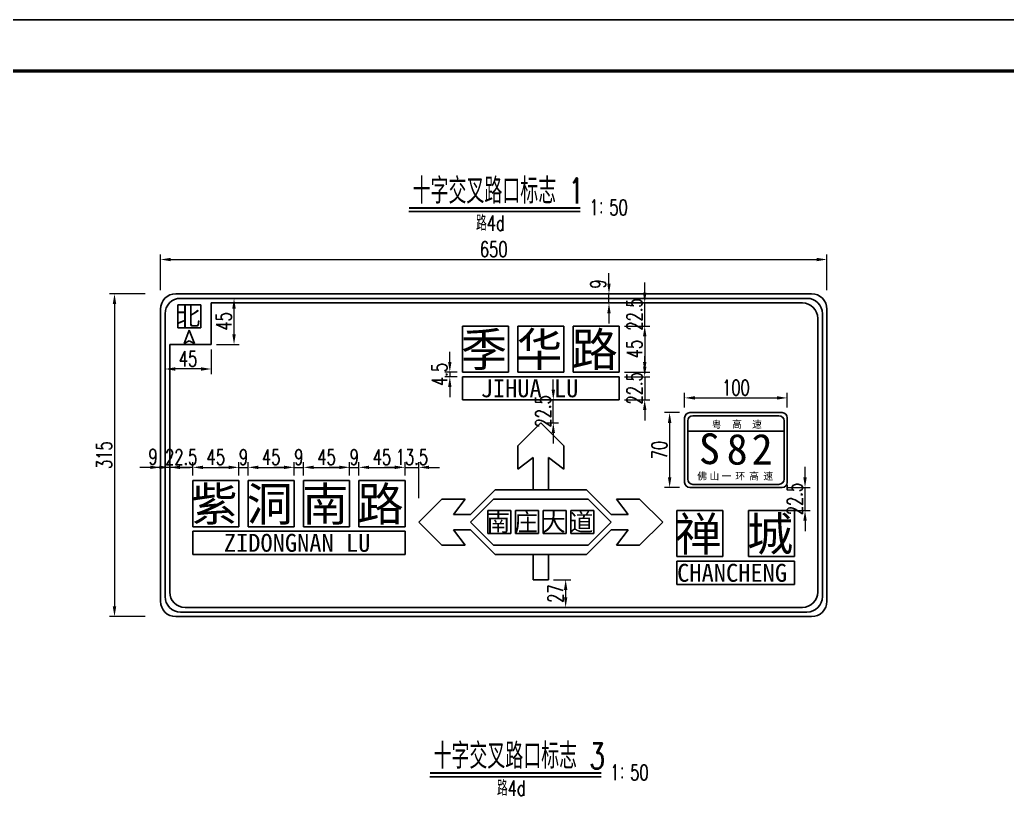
# Model space of a CAD drawing. Extents: x 9922 to 15217, y 1175 to 2938.
# Drawn here: x 10129.5 to 10322.1, y 1488.1 to 1641.1 of the extents above; entities that cross this region are included whole.
import ezdxf
from ezdxf.enums import TextEntityAlignment as Align

# ---------------------------------------------------------------- set-up
doc = ezdxf.new("R2010")
doc.units = 0
doc.header["$LTSCALE"] = 5
doc.header["$PDMODE"] = 32
doc.header["$PDSIZE"] = 0.3
doc.layers.get('0').update_dxf_attribs({"linetype": 'CONTINUOUS'})
doc.layers.get('DEFPOINTS').update_dxf_attribs({"linetype": 'CONTINUOUS'})
for name, color, linetype in [('2', 7, 'CONTINUOUS'), ('交通标志', 7, 'CONTINUOUS'), ('图框', 7, 'CONTINUOUS'), ('尺寸标注', 4, 'CONTINUOUS'), ('文字字符', 7, 'CONTINUOUS'), ('文字框', 8, 'CONTINUOUS'), ('汉字', 7, 'CONTINUOUS')]:
    doc.layers.add(name, color=color, linetype=linetype)
doc.styles.add('ht', font='SIMHEI.TTF', dxfattribs={"width": 0.4})
doc.styles.get("Standard").update_dxf_attribs({"font": 'simplex1.shx', "width": 0.7, "bigfont": 'hztxt.shx'})
doc.dimstyles.new('1：50', dxfattribs={"dimtxt": 3, "dimasz": 2, "dimexe": 1, "dimexo": 1, "dimgap": 0.5, "dimtad": 1, "dimdec": 3, "dimlfac": 5, "dimdsep": 46, "dimtxsty": 'Standard', "dimcen": 2, "dimclrd": 256, "dimclre": 256, "dimclrt": 256, "dimaunit": 1, "dimadec": 4, "dimazin": 0, "dimtfac": 1, "dimtdec": 3, "dimtix": 1, "dimtmove": 2, "dimatfit": 3, "dimfxl": 0, "dimtolj": 1, "dimtzin": 0, "dimlwd": 0, "dimlwe": 0, "dimarcsym": 0})

# ---------------------------------------------------------------- blocks, each defined once
blk = doc.blocks.new('*D123')
at = {"layer": 'DEFPOINTS', "color": 0, "linetype": 'Continuous'}
for p in [(10159.92, 1587.67), (10147.95, 1524.67), (10159.92, 1524.67)]:
    blk.add_point(p, dxfattribs=at)
at = {"layer": '尺寸标注', "linetype": 'Continuous', "lineweight": 0}
for p, q in [((10153.95, 1587.67), (10146.95, 1587.67)), ((10147.95, 1585.67), (10147.95, 1526.67)), ((10153.95, 1524.67), (10146.95, 1524.67))]:
    blk.add_line(p, q, dxfattribs=at)
at = {"layer": '尺寸标注', "linetype": 'Continuous'}
for points in [[(10147.62, 1585.67), (10148.29, 1585.67), (10147.95, 1587.67)], [(10147.62, 1526.67), (10148.29, 1526.67), (10147.95, 1524.67)]]:
    blk.add_solid(points, dxfattribs=at)
at = {"layer": '尺寸标注', "linetype": 'Continuous', "insert": (10145.95, 1556.17), "char_height": 3, "attachment_point": 5, "rotation": 90}
blk.add_mtext('\\A1;315', dxfattribs=at)
blk = doc.blocks.new('*D124')
at = {"layer": 'DEFPOINTS', "color": 0, "linetype": 'Continuous'}
for p in [(10158.72, 1553.8), (10158.72, 1551.22), (10163.22, 1551.22)]:
    blk.add_point(p, dxfattribs=at)
at = {"layer": '尺寸标注', "linetype": 'Continuous', "lineweight": 0}
for p, q in [((10158.72, 1552.22), (10158.72, 1554.8)), ((10163.22, 1552.22), (10163.22, 1554.8)), ((10156.72, 1553.8), (10154.72, 1553.8)), ((10163.22, 1553.8), (10158.72, 1553.8)), ((10165.22, 1553.8), (10167.22, 1553.8))]:
    blk.add_line(p, q, dxfattribs=at)
at = {"layer": '尺寸标注', "linetype": 'Continuous'}
for points in [[(10156.72, 1554.13), (10156.72, 1553.47), (10158.72, 1553.8)], [(10165.22, 1554.13), (10165.22, 1553.47), (10163.22, 1553.8)]]:
    blk.add_solid(points, dxfattribs=at)
at = {"layer": '尺寸标注', "linetype": 'Continuous', "insert": (10160.97, 1555.8), "char_height": 3, "attachment_point": 5}
blk.add_mtext('\\A1;22.5', dxfattribs=at)
blk = doc.blocks.new('*D125')
at = {"layer": 'DEFPOINTS', "color": 0, "linetype": 'Continuous'}
for p in [(10172.22, 1553.8), (10163.22, 1551.22), (10172.22, 1551.22)]:
    blk.add_point(p, dxfattribs=at)
at = {"layer": '尺寸标注', "linetype": 'Continuous', "lineweight": 0}
for p, q in [((10163.22, 1552.22), (10163.22, 1554.8)), ((10172.22, 1552.22), (10172.22, 1554.8)), ((10165.22, 1553.8), (10170.22, 1553.8))]:
    blk.add_line(p, q, dxfattribs=at)
at = {"layer": '尺寸标注', "linetype": 'Continuous'}
for points in [[(10165.22, 1554.13), (10165.22, 1553.47), (10163.22, 1553.8)], [(10170.22, 1554.13), (10170.22, 1553.47), (10172.22, 1553.8)]]:
    blk.add_solid(points, dxfattribs=at)
at = {"layer": '尺寸标注', "linetype": 'Continuous', "insert": (10167.72, 1555.8), "char_height": 3, "attachment_point": 5}
blk.add_mtext('\\A1;45', dxfattribs=at)
blk = doc.blocks.new('*D126')
at = {"layer": 'DEFPOINTS', "color": 0, "linetype": 'Continuous'}
for p in [(10174.02, 1553.8), (10172.22, 1551.22), (10174.02, 1551.22)]:
    blk.add_point(p, dxfattribs=at)
at = {"layer": '尺寸标注', "linetype": 'Continuous', "lineweight": 0}
for p, q in [((10172.22, 1552.22), (10172.22, 1554.8)), ((10174.02, 1552.22), (10174.02, 1554.8)), ((10170.22, 1553.8), (10168.22, 1553.8)), ((10172.22, 1553.8), (10174.02, 1553.8)), ((10176.02, 1553.8), (10178.02, 1553.8))]:
    blk.add_line(p, q, dxfattribs=at)
at = {"layer": '尺寸标注', "linetype": 'Continuous'}
for points in [[(10170.22, 1554.13), (10170.22, 1553.47), (10172.22, 1553.8)], [(10176.02, 1554.13), (10176.02, 1553.47), (10174.02, 1553.8)]]:
    blk.add_solid(points, dxfattribs=at)
at = {"layer": '尺寸标注', "linetype": 'Continuous', "insert": (10173.12, 1555.8), "char_height": 3, "attachment_point": 5}
blk.add_mtext('\\A1;9', dxfattribs=at)
blk = doc.blocks.new('*D127')
at = {"layer": 'DEFPOINTS', "color": 0, "linetype": 'Continuous'}
for p in [(10183.02, 1553.8), (10174.02, 1551.22), (10183.02, 1551.22)]:
    blk.add_point(p, dxfattribs=at)
at = {"layer": '尺寸标注', "linetype": 'Continuous', "lineweight": 0}
for p, q in [((10174.02, 1552.22), (10174.02, 1554.8)), ((10183.02, 1552.22), (10183.02, 1554.8)), ((10176.02, 1553.8), (10181.02, 1553.8))]:
    blk.add_line(p, q, dxfattribs=at)
at = {"layer": '尺寸标注', "linetype": 'Continuous'}
for points in [[(10176.02, 1554.13), (10176.02, 1553.47), (10174.02, 1553.8)], [(10181.02, 1554.13), (10181.02, 1553.47), (10183.02, 1553.8)]]:
    blk.add_solid(points, dxfattribs=at)
at = {"layer": '尺寸标注', "linetype": 'Continuous', "insert": (10178.52, 1555.8), "char_height": 3, "attachment_point": 5}
blk.add_mtext('\\A1;45', dxfattribs=at)
blk = doc.blocks.new('*D128')
at = {"layer": 'DEFPOINTS', "color": 0, "linetype": 'Continuous'}
for p in [(10184.82, 1553.8), (10183.02, 1551.22), (10184.82, 1551.22)]:
    blk.add_point(p, dxfattribs=at)
at = {"layer": '尺寸标注', "linetype": 'Continuous', "lineweight": 0}
for p, q in [((10183.02, 1552.22), (10183.02, 1554.8)), ((10184.82, 1552.22), (10184.82, 1554.8)), ((10181.02, 1553.8), (10179.02, 1553.8)), ((10183.02, 1553.8), (10184.82, 1553.8)), ((10186.82, 1553.8), (10188.82, 1553.8))]:
    blk.add_line(p, q, dxfattribs=at)
at = {"layer": '尺寸标注', "linetype": 'Continuous'}
for points in [[(10181.02, 1554.13), (10181.02, 1553.47), (10183.02, 1553.8)], [(10186.82, 1554.13), (10186.82, 1553.47), (10184.82, 1553.8)]]:
    blk.add_solid(points, dxfattribs=at)
at = {"layer": '尺寸标注', "linetype": 'Continuous', "insert": (10183.92, 1555.8), "char_height": 3, "attachment_point": 5}
blk.add_mtext('\\A1;9', dxfattribs=at)
blk = doc.blocks.new('*D129')
at = {"layer": 'DEFPOINTS', "color": 0, "linetype": 'Continuous'}
for p in [(10193.82, 1553.8), (10184.82, 1551.22), (10193.82, 1551.22)]:
    blk.add_point(p, dxfattribs=at)
at = {"layer": '尺寸标注', "linetype": 'Continuous', "lineweight": 0}
for p, q in [((10184.82, 1552.22), (10184.82, 1554.8)), ((10193.82, 1552.22), (10193.82, 1554.8)), ((10186.82, 1553.8), (10191.82, 1553.8))]:
    blk.add_line(p, q, dxfattribs=at)
at = {"layer": '尺寸标注', "linetype": 'Continuous'}
for points in [[(10186.82, 1554.13), (10186.82, 1553.47), (10184.82, 1553.8)], [(10191.82, 1554.13), (10191.82, 1553.47), (10193.82, 1553.8)]]:
    blk.add_solid(points, dxfattribs=at)
at = {"layer": '尺寸标注', "linetype": 'Continuous', "insert": (10189.32, 1555.8), "char_height": 3, "attachment_point": 5}
blk.add_mtext('\\A1;45', dxfattribs=at)
blk = doc.blocks.new('*D130')
at = {"layer": 'DEFPOINTS', "color": 0, "linetype": 'Continuous'}
for p in [(10195.62, 1553.8), (10193.82, 1551.22), (10195.62, 1551.22)]:
    blk.add_point(p, dxfattribs=at)
at = {"layer": '尺寸标注', "linetype": 'Continuous', "lineweight": 0}
for p, q in [((10193.82, 1552.22), (10193.82, 1554.8)), ((10195.62, 1552.22), (10195.62, 1554.8)), ((10191.82, 1553.8), (10189.82, 1553.8)), ((10193.82, 1553.8), (10195.62, 1553.8)), ((10197.62, 1553.8), (10199.62, 1553.8))]:
    blk.add_line(p, q, dxfattribs=at)
at = {"layer": '尺寸标注', "linetype": 'Continuous'}
for points in [[(10191.82, 1554.13), (10191.82, 1553.47), (10193.82, 1553.8)], [(10197.62, 1554.13), (10197.62, 1553.47), (10195.62, 1553.8)]]:
    blk.add_solid(points, dxfattribs=at)
at = {"layer": '尺寸标注', "linetype": 'Continuous', "insert": (10194.72, 1555.8), "char_height": 3, "attachment_point": 5}
blk.add_mtext('\\A1;9', dxfattribs=at)
blk = doc.blocks.new('*D131')
at = {"layer": 'DEFPOINTS', "color": 0, "linetype": 'Continuous'}
for p in [(10204.62, 1553.8), (10195.62, 1551.22), (10204.62, 1551.22)]:
    blk.add_point(p, dxfattribs=at)
at = {"layer": '尺寸标注', "linetype": 'Continuous', "lineweight": 0}
for p, q in [((10195.62, 1552.22), (10195.62, 1554.8)), ((10204.62, 1552.22), (10204.62, 1554.8)), ((10197.62, 1553.8), (10202.62, 1553.8))]:
    blk.add_line(p, q, dxfattribs=at)
at = {"layer": '尺寸标注', "linetype": 'Continuous'}
for points in [[(10197.62, 1554.13), (10197.62, 1553.47), (10195.62, 1553.8)], [(10202.62, 1554.13), (10202.62, 1553.47), (10204.62, 1553.8)]]:
    blk.add_solid(points, dxfattribs=at)
at = {"layer": '尺寸标注', "linetype": 'Continuous', "insert": (10200.12, 1555.8), "char_height": 3, "attachment_point": 5}
blk.add_mtext('\\A1;45', dxfattribs=at)
blk = doc.blocks.new('*D132')
at = {"layer": 'DEFPOINTS', "color": 0, "linetype": 'Continuous'}
for p in [(10157.82, 1577.77), (10166.82, 1577.77), (10157.82, 1572.99)]:
    blk.add_point(p, dxfattribs=at)
at = {"layer": '尺寸标注', "linetype": 'Continuous', "lineweight": 0}
for p, q in [((10157.82, 1576.77), (10157.82, 1571.99)), ((10166.82, 1576.77), (10166.82, 1571.99)), ((10164.82, 1572.99), (10159.82, 1572.99))]:
    blk.add_line(p, q, dxfattribs=at)
at = {"layer": '尺寸标注', "linetype": 'Continuous'}
for points in [[(10159.82, 1573.32), (10159.82, 1572.65), (10157.82, 1572.99)], [(10164.82, 1573.32), (10164.82, 1572.65), (10166.82, 1572.99)]]:
    blk.add_solid(points, dxfattribs=at)
at = {"layer": '尺寸标注', "linetype": 'Continuous', "insert": (10162.32, 1574.99), "char_height": 3, "attachment_point": 5}
blk.add_mtext('\\A1;45', dxfattribs=at)
blk = doc.blocks.new('*D133')
at = {"layer": 'DEFPOINTS', "color": 0, "linetype": 'Continuous'}
for p in [(10166.82, 1586.77), (10171.27, 1586.77), (10166.82, 1577.77)]:
    blk.add_point(p, dxfattribs=at)
at = {"layer": '尺寸标注', "linetype": 'Continuous', "lineweight": 0}
for p, q in [((10167.82, 1586.77), (10172.27, 1586.77)), ((10171.27, 1579.77), (10171.27, 1584.77)), ((10167.82, 1577.77), (10172.27, 1577.77))]:
    blk.add_line(p, q, dxfattribs=at)
at = {"layer": '尺寸标注', "linetype": 'Continuous'}
for points in [[(10170.93, 1584.77), (10171.6, 1584.77), (10171.27, 1586.77)], [(10170.93, 1579.77), (10171.6, 1579.77), (10171.27, 1577.77)]]:
    blk.add_solid(points, dxfattribs=at)
at = {"layer": '尺寸标注', "linetype": 'Continuous', "insert": (10169.27, 1582.27), "char_height": 3, "attachment_point": 5, "rotation": 90}
blk.add_mtext('\\A1;45', dxfattribs=at)
blk = doc.blocks.new('*D134')
at = {"layer": 'DEFPOINTS', "color": 0, "linetype": 'Continuous'}
for p in [(10246.4, 1585.87), (10251.37, 1585.87), (10246.4, 1581.37)]:
    blk.add_point(p, dxfattribs=at)
at = {"layer": '尺寸标注', "linetype": 'Continuous', "lineweight": 0}
for p, q in [((10251.37, 1587.87), (10251.37, 1589.87)), ((10247.4, 1585.87), (10252.37, 1585.87)), ((10251.37, 1581.37), (10251.37, 1585.87)), ((10247.4, 1581.37), (10252.37, 1581.37)), ((10251.37, 1579.37), (10251.37, 1577.37))]:
    blk.add_line(p, q, dxfattribs=at)
at = {"layer": '尺寸标注', "linetype": 'Continuous'}
for points in [[(10251.04, 1587.87), (10251.71, 1587.87), (10251.37, 1585.87)], [(10251.04, 1579.37), (10251.71, 1579.37), (10251.37, 1581.37)]]:
    blk.add_solid(points, dxfattribs=at)
at = {"layer": '尺寸标注', "linetype": 'Continuous', "insert": (10249.37, 1583.62), "char_height": 3, "attachment_point": 5, "rotation": 90}
blk.add_mtext('\\A1;22.5', dxfattribs=at)
blk = doc.blocks.new('*D135')
at = {"layer": 'DEFPOINTS', "color": 0, "linetype": 'Continuous'}
for p in [(10246.4, 1581.37), (10246.4, 1572.37), (10251.37, 1572.37)]:
    blk.add_point(p, dxfattribs=at)
at = {"layer": '尺寸标注', "linetype": 'Continuous', "lineweight": 0}
for p, q in [((10247.4, 1581.37), (10252.37, 1581.37)), ((10251.37, 1579.37), (10251.37, 1574.37)), ((10247.4, 1572.37), (10252.37, 1572.37))]:
    blk.add_line(p, q, dxfattribs=at)
at = {"layer": '尺寸标注', "linetype": 'Continuous'}
for points in [[(10251.04, 1579.37), (10251.71, 1579.37), (10251.37, 1581.37)], [(10251.04, 1574.37), (10251.71, 1574.37), (10251.37, 1572.37)]]:
    blk.add_solid(points, dxfattribs=at)
at = {"layer": '尺寸标注', "linetype": 'Continuous', "insert": (10249.37, 1576.87), "char_height": 3, "attachment_point": 5, "rotation": 90}
blk.add_mtext('\\A1;45', dxfattribs=at)
blk = doc.blocks.new('*D136')
at = {"layer": 'DEFPOINTS', "color": 0, "linetype": 'Continuous'}
for p in [(10246.4, 1571.47), (10246.4, 1566.97), (10251.37, 1566.97)]:
    blk.add_point(p, dxfattribs=at)
at = {"layer": '尺寸标注', "linetype": 'Continuous', "lineweight": 0}
for p, q in [((10251.37, 1573.47), (10251.37, 1575.47)), ((10247.4, 1571.47), (10252.37, 1571.47)), ((10251.37, 1571.47), (10251.37, 1566.97)), ((10247.4, 1566.97), (10252.37, 1566.97)), ((10251.37, 1564.97), (10251.37, 1562.97))]:
    blk.add_line(p, q, dxfattribs=at)
at = {"layer": '尺寸标注', "linetype": 'Continuous'}
for points in [[(10251.04, 1573.47), (10251.71, 1573.47), (10251.37, 1571.47)], [(10251.04, 1564.97), (10251.71, 1564.97), (10251.37, 1566.97)]]:
    blk.add_solid(points, dxfattribs=at)
at = {"layer": '尺寸标注', "linetype": 'Continuous', "insert": (10249.37, 1569.22), "char_height": 3, "attachment_point": 5, "rotation": 90}
blk.add_mtext('\\A1;22.5', dxfattribs=at)
blk = doc.blocks.new('*D137')
at = {"layer": 'DEFPOINTS', "color": 0, "linetype": 'Continuous'}
for p in [(10215.8, 1572.37), (10213.36, 1571.47), (10215.8, 1571.47)]:
    blk.add_point(p, dxfattribs=at)
at = {"layer": '尺寸标注', "linetype": 'Continuous', "lineweight": 0}
for p, q in [((10213.36, 1574.37), (10213.36, 1576.37)), ((10214.8, 1572.37), (10212.36, 1572.37)), ((10213.36, 1572.37), (10213.36, 1571.47)), ((10214.8, 1571.47), (10212.36, 1571.47)), ((10213.36, 1569.47), (10213.36, 1567.47))]:
    blk.add_line(p, q, dxfattribs=at)
at = {"layer": '尺寸标注', "linetype": 'Continuous'}
for points in [[(10213.02, 1574.37), (10213.69, 1574.37), (10213.36, 1572.37)], [(10213.02, 1569.47), (10213.69, 1569.47), (10213.36, 1571.47)]]:
    blk.add_solid(points, dxfattribs=at)
at = {"layer": '尺寸标注', "linetype": 'Continuous', "insert": (10211.36, 1571.92), "char_height": 3, "attachment_point": 5, "rotation": 90}
blk.add_mtext('\\A1;4.5', dxfattribs=at)
blk = doc.blocks.new('*D62')
at = {"layer": 'DEFPOINTS', "color": 0, "linetype": 'Continuous'}
for p in [(10279.16, 1567.35), (10259.16, 1564.47), (10279.16, 1564.47)]:
    blk.add_point(p, dxfattribs=at)
at = {"layer": '尺寸标注', "linetype": 'Continuous', "lineweight": 0}
for p, q in [((10259.16, 1565.47), (10259.16, 1568.35)), ((10279.16, 1565.47), (10279.16, 1568.35)), ((10261.16, 1567.35), (10277.16, 1567.35))]:
    blk.add_line(p, q, dxfattribs=at)
at = {"layer": '尺寸标注', "linetype": 'Continuous'}
for points in [[(10261.16, 1567.68), (10261.16, 1567.02), (10259.16, 1567.35)], [(10277.16, 1567.68), (10277.16, 1567.02), (10279.16, 1567.35)]]:
    blk.add_solid(points, dxfattribs=at)
at = {"layer": '尺寸标注', "linetype": 'Continuous', "insert": (10269.16, 1569.35), "char_height": 3, "attachment_point": 5}
blk.add_mtext('\\A1;100', dxfattribs=at)
blk = doc.blocks.new('*D63')
at = {"layer": 'DEFPOINTS', "color": 0, "linetype": 'Continuous'}
for p in [(10259.16, 1564.47), (10256.23, 1549.87), (10259.16, 1549.87)]:
    blk.add_point(p, dxfattribs=at)
at = {"layer": '尺寸标注', "linetype": 'Continuous', "lineweight": 0}
for p, q in [((10258.16, 1564.47), (10255.23, 1564.47)), ((10256.23, 1562.47), (10256.23, 1551.87)), ((10258.16, 1549.87), (10255.23, 1549.87))]:
    blk.add_line(p, q, dxfattribs=at)
at = {"layer": '尺寸标注', "linetype": 'Continuous'}
for points in [[(10255.9, 1562.47), (10256.57, 1562.47), (10256.23, 1564.47)], [(10255.9, 1551.87), (10256.57, 1551.87), (10256.23, 1549.87)]]:
    blk.add_solid(points, dxfattribs=at)
at = {"layer": '尺寸标注', "linetype": 'Continuous', "insert": (10254.23, 1557.17), "char_height": 3, "attachment_point": 5, "rotation": 90}
blk.add_mtext('\\A1;70', dxfattribs=at)
blk = doc.blocks.new('*D138')
at = {"layer": 'DEFPOINTS', "color": 0, "linetype": 'Continuous'}
for p in [(10232.6, 1531.87), (10232.6, 1526.47), (10235.95, 1526.47)]:
    blk.add_point(p, dxfattribs=at)
at = {"layer": '尺寸标注', "linetype": 'Continuous', "lineweight": 0}
for p, q in [((10233.6, 1531.87), (10236.95, 1531.87)), ((10235.95, 1529.87), (10235.95, 1528.47)), ((10233.6, 1526.47), (10236.95, 1526.47))]:
    blk.add_line(p, q, dxfattribs=at)
at = {"layer": '尺寸标注', "linetype": 'Continuous'}
for points in [[(10235.62, 1529.87), (10236.29, 1529.87), (10235.95, 1531.87)], [(10235.62, 1528.47), (10236.29, 1528.47), (10235.95, 1526.47)]]:
    blk.add_solid(points, dxfattribs=at)
at = {"layer": '尺寸标注', "linetype": 'Continuous', "insert": (10233.95, 1529.17), "char_height": 3, "attachment_point": 5, "rotation": 90}
blk.add_mtext('\\A1;27', dxfattribs=at)
blk = doc.blocks.new('*D141')
at = {"layer": 'DEFPOINTS', "color": 0, "linetype": 'Continuous'}
for p in [(10278.16, 1549.87), (10282.64, 1549.87), (10276.12, 1545.37)]:
    blk.add_point(p, dxfattribs=at)
at = {"layer": '尺寸标注', "linetype": 'Continuous', "lineweight": 0}
for p, q in [((10282.64, 1551.87), (10282.64, 1553.87)), ((10279.16, 1549.87), (10283.64, 1549.87)), ((10282.64, 1545.37), (10282.64, 1549.87)), ((10277.12, 1545.37), (10283.64, 1545.37)), ((10282.64, 1543.37), (10282.64, 1541.37))]:
    blk.add_line(p, q, dxfattribs=at)
at = {"layer": '尺寸标注', "linetype": 'Continuous'}
for points in [[(10282.31, 1551.87), (10282.97, 1551.87), (10282.64, 1549.87)], [(10282.31, 1543.37), (10282.97, 1543.37), (10282.64, 1545.37)]]:
    blk.add_solid(points, dxfattribs=at)
at = {"layer": '尺寸标注', "linetype": 'Continuous', "insert": (10280.64, 1547.62), "char_height": 3, "attachment_point": 5, "rotation": 90}
blk.add_mtext('\\A1;22.5', dxfattribs=at)
blk = doc.blocks.new('*D158')
at = {"layer": 'DEFPOINTS', "color": 0, "linetype": 'Continuous'}
for p in [(10231.1, 1566.97), (10233.54, 1566.97), (10231.1, 1562.47)]:
    blk.add_point(p, dxfattribs=at)
at = {"layer": '尺寸标注', "linetype": 'Continuous', "lineweight": 0}
for p, q in [((10233.54, 1568.97), (10233.54, 1570.97)), ((10232.1, 1566.97), (10234.54, 1566.97)), ((10233.54, 1562.47), (10233.54, 1566.97)), ((10232.1, 1562.47), (10234.54, 1562.47)), ((10233.54, 1560.47), (10233.54, 1558.47))]:
    blk.add_line(p, q, dxfattribs=at)
at = {"layer": '尺寸标注', "linetype": 'Continuous'}
for points in [[(10233.21, 1568.97), (10233.88, 1568.97), (10233.54, 1566.97)], [(10233.21, 1560.47), (10233.88, 1560.47), (10233.54, 1562.47)]]:
    blk.add_solid(points, dxfattribs=at)
at = {"layer": '尺寸标注', "linetype": 'Continuous', "insert": (10231.54, 1564.72), "char_height": 3, "attachment_point": 5, "rotation": 90}
blk.add_mtext('\\A1;22.5', dxfattribs=at)
blk = doc.blocks.new('*D161')
at = {"layer": 'DEFPOINTS', "color": 0, "linetype": 'Continuous'}
for p in [(10207.32, 1553.8), (10204.62, 1551.22), (10207.32, 1543.12)]:
    blk.add_point(p, dxfattribs=at)
at = {"layer": '尺寸标注', "linetype": 'Continuous', "lineweight": 0}
for p, q in [((10204.62, 1552.22), (10204.62, 1554.8)), ((10207.32, 1547.8), (10207.32, 1554.8)), ((10202.62, 1553.8), (10200.62, 1553.8)), ((10204.62, 1553.8), (10207.32, 1553.8)), ((10209.32, 1553.8), (10211.32, 1553.8))]:
    blk.add_line(p, q, dxfattribs=at)
at = {"layer": '尺寸标注', "linetype": 'Continuous'}
for points in [[(10202.62, 1554.13), (10202.62, 1553.47), (10204.62, 1553.8)], [(10209.32, 1554.13), (10209.32, 1553.47), (10207.32, 1553.8)]]:
    blk.add_solid(points, dxfattribs=at)
at = {"layer": '尺寸标注', "linetype": 'Continuous', "insert": (10205.97, 1555.8), "char_height": 3, "attachment_point": 5}
blk.add_mtext('\\A1;13.5', dxfattribs=at)
blk = doc.blocks.new('*D163')
at = {"layer": 'DEFPOINTS', "color": 0, "linetype": 'Continuous'}
for p in [(10156.92, 1553.8), (10156.92, 1551.31), (10158.72, 1551.31)]:
    blk.add_point(p, dxfattribs=at)
at = {"layer": '尺寸标注', "linetype": 'Continuous', "lineweight": 0}
for p, q in [((10156.92, 1552.31), (10156.92, 1554.8)), ((10158.72, 1552.31), (10158.72, 1554.8)), ((10154.92, 1553.8), (10152.92, 1553.8)), ((10158.72, 1553.8), (10156.92, 1553.8)), ((10160.72, 1553.8), (10162.72, 1553.8))]:
    blk.add_line(p, q, dxfattribs=at)
at = {"layer": '尺寸标注', "linetype": 'Continuous'}
for points in [[(10154.92, 1554.13), (10154.92, 1553.47), (10156.92, 1553.8)], [(10160.72, 1554.13), (10160.72, 1553.47), (10158.72, 1553.8)]]:
    blk.add_solid(points, dxfattribs=at)
at = {"layer": '尺寸标注', "linetype": 'Continuous', "insert": (10155.48, 1555.86), "char_height": 3, "attachment_point": 5}
blk.add_mtext('\\A1;9', dxfattribs=at)
blk = doc.blocks.new('*D164')
at = {"layer": 'DEFPOINTS', "color": 0, "linetype": 'Continuous'}
for p in [(10239.3, 1587.67), (10244.4, 1587.67), (10239.3, 1585.87)]:
    blk.add_point(p, dxfattribs=at)
at = {"layer": '尺寸标注', "linetype": 'Continuous', "lineweight": 0}
for p, q in [((10244.4, 1589.67), (10244.4, 1591.67)), ((10240.3, 1587.67), (10245.4, 1587.67)), ((10244.4, 1585.87), (10244.4, 1587.67)), ((10240.3, 1585.87), (10245.4, 1585.87)), ((10244.4, 1583.87), (10244.4, 1581.87))]:
    blk.add_line(p, q, dxfattribs=at)
at = {"layer": '尺寸标注', "linetype": 'Continuous'}
for points in [[(10244.07, 1589.67), (10244.73, 1589.67), (10244.4, 1587.67)], [(10244.07, 1583.87), (10244.73, 1583.87), (10244.4, 1585.87)]]:
    blk.add_solid(points, dxfattribs=at)
at = {"layer": '尺寸标注', "linetype": 'Continuous', "insert": (10242.29, 1589.57), "char_height": 3, "attachment_point": 5, "rotation": 90}
blk.add_mtext('\\A1;9', dxfattribs=at)
blk = doc.blocks.new('*D236')
at = {"layer": 'DEFPOINTS', "color": 0, "linetype": 'Continuous'}
for p in [(10286.92, 1594.35), (10156.92, 1574.72), (10286.92, 1574.72)]:
    blk.add_point(p, dxfattribs=at)
at = {"layer": '尺寸标注', "linetype": 'Continuous', "lineweight": 0}
for p, q in [((10156.92, 1588.35), (10156.92, 1595.35)), ((10286.92, 1588.35), (10286.92, 1595.35)), ((10158.92, 1594.35), (10284.92, 1594.35))]:
    blk.add_line(p, q, dxfattribs=at)
at = {"layer": '尺寸标注', "linetype": 'Continuous'}
for points in [[(10158.92, 1594.68), (10158.92, 1594.02), (10156.92, 1594.35)], [(10284.92, 1594.68), (10284.92, 1594.02), (10286.92, 1594.35)]]:
    blk.add_solid(points, dxfattribs=at)
at = {"layer": '尺寸标注', "linetype": 'Continuous', "insert": (10221.92, 1596.35), "char_height": 3, "attachment_point": 5}
blk.add_mtext('\\A1;650', dxfattribs=at)
blk = doc.blocks.new('123')
at = {"layer": '图框'}
blk.add_lwpolyline([(10930.16, 1893.64), (10930.16, 2190.64), (10510.16, 2190.64), (10510.16, 1893.64)], close=True, dxfattribs=at)

msp = doc.modelspace()

# ---------------------------------------------------------------- linework, layer by layer
at = {"layer": '交通标志', "linetype": 'Continuous'}
for p, q in [((10159.92, 1587.67326), (10283.91659, 1587.67326)), ((10283.01659, 1586.77326), (10160.82, 1586.77326)), ((10166.82, 1585.87326), (10282.11659, 1585.87326)), ((10166.82, 1577.77326), (10166.82, 1585.87326)), ((10156.92, 1527.67326), (10156.92, 1584.67326)), ((10157.82, 1528.57326), (10157.82, 1583.77326)), ((10286.01659, 1583.77326), (10286.01659, 1528.57326)), ((10286.91659, 1584.67326), (10286.91659, 1527.67326)), ((10285.11659, 1582.87326), (10285.11659, 1529.47326)), ((10162.53428, 1580.57621), (10161.52039, 1577.99536)), ((10162.53428, 1580.57621), (10163.54818, 1577.99536)), ((10166.82, 1577.77326), (10158.72, 1577.77326)), ((10158.72, 1529.47326), (10158.72, 1577.77326)), ((10161.52039, 1577.99536), (10162.53428, 1578.4913)), ((10162.53428, 1578.4913), (10163.54818, 1577.99536)), ((10260.15768, 1564.47367), (10278.15768, 1564.47367)), ((10231.1, 1562.47326), (10226.6, 1557.97326)), ((10231.1, 1562.47326), (10235.6, 1557.97326)), ((10259.15768, 1550.87367), (10259.15768, 1563.47367)), ((10259.75768, 1551.47367), (10259.75768, 1562.87367)), ((10260.75768, 1563.87367), (10277.55768, 1563.87367)), ((10278.55768, 1562.87367), (10278.55768, 1551.47367)), ((10279.15768, 1563.47367), (10279.15768, 1550.87367)), ((10259.75768, 1560.87367), (10278.55768, 1560.87367)), ((10226.6, 1553.47326), (10226.6, 1557.97326)), ((10235.6, 1553.47326), (10235.6, 1557.97326)), ((10226.6, 1553.47326), (10229.6, 1555.72326)), ((10229.6, 1555.72326), (10229.6, 1549.42326)), ((10232.6, 1555.72326), (10232.6, 1549.42326)), ((10235.6, 1553.47326), (10232.6, 1555.72326)), ((10217.375, 1544.62326), (10222.175, 1549.42326)), ((10231.1, 1549.42326), (10222.175, 1549.42326)), ((10231.1, 1549.42326), (10240.025, 1549.42326)), ((10244.825, 1544.62326), (10240.025, 1549.42326)), ((10278.15768, 1549.87367), (10260.15768, 1549.87367)), ((10277.55768, 1550.47367), (10260.75768, 1550.47367)), ((10207.32, 1543.12326), (10211.82, 1547.62326)), ((10216.32, 1547.62326), (10211.82, 1547.62326)), ((10216.32, 1547.62326), (10211.82, 1547.62326)), ((10216.32, 1547.62326), (10214.07, 1544.62326)), ((10217.375, 1543.12326), (10221.875, 1547.62326)), ((10221.875, 1547.62326), (10231.1, 1547.62326)), ((10240.325, 1547.62326), (10231.1, 1547.62326)), ((10244.825, 1543.12326), (10240.325, 1547.62326)), ((10245.88, 1547.62326), (10250.38, 1547.62326)), ((10245.88, 1547.62326), (10250.38, 1547.62326)), ((10245.88, 1547.62326), (10248.13, 1544.62326)), ((10254.88, 1543.12326), (10250.38, 1547.62326)), ((10207.32, 1543.12326), (10211.82, 1538.62326)), ((10214.07, 1544.62326), (10217.375, 1544.62326)), ((10217.375, 1543.12326), (10221.875, 1538.62326)), ((10244.825, 1543.12326), (10240.325, 1538.62326)), ((10248.13, 1544.62326), (10244.825, 1544.62326)), ((10254.88, 1543.12326), (10250.38, 1538.62326)), ((10214.07, 1541.62326), (10217.375, 1541.62326)), ((10216.32, 1538.62326), (10214.07, 1541.62326)), ((10217.375, 1541.62326), (10222.175, 1536.82326)), ((10244.825, 1541.62326), (10240.025, 1536.82326)), ((10248.13, 1541.62326), (10244.825, 1541.62326)), ((10245.88, 1538.62326), (10248.13, 1541.62326)), ((10216.32, 1538.62326), (10211.82, 1538.62326)), ((10216.32, 1538.62326), (10211.82, 1538.62326)), ((10221.875, 1538.62326), (10231.1, 1538.62326)), ((10240.325, 1538.62326), (10231.1, 1538.62326)), ((10245.88, 1538.62326), (10250.38, 1538.62326)), ((10245.88, 1538.62326), (10250.38, 1538.62326)), ((10231.1, 1536.82326), (10222.175, 1536.82326)), ((10229.6, 1536.82326), (10229.6, 1531.87326)), ((10231.1, 1536.82326), (10240.025, 1536.82326)), ((10232.6, 1536.82326), (10232.6, 1531.87326)), ((10229.6, 1531.87326), (10232.6, 1531.87326)), ((10283.01659, 1525.57326), (10160.82, 1525.57326)), ((10282.11659, 1526.47326), (10161.72, 1526.47326)), ((10283.91659, 1524.67326), (10159.92, 1524.67326))]:
    msp.add_line(p, q, dxfattribs=at)
for centre, radius, start, end in [((10159.92, 1584.67326), 3, 90, 180), ((10283.91659, 1584.67326), 3, 0, 90), ((10160.82, 1583.77326), 3, 90, 180), ((10282.11659, 1582.87326), 3, 0, 90), ((10283.01659, 1583.77326), 3, 0, 90), ((10260.15768, 1563.47367), 1, 90, 180), ((10278.15768, 1563.47367), 1, 0, 90), ((10260.75768, 1562.87367), 1, 90, 180), ((10277.55768, 1562.87367), 1, 0, 90), ((10260.15768, 1550.87367), 1, 180, 270), ((10260.75768, 1551.47367), 1, 180, 270), ((10277.55768, 1551.47367), 1, 270, 0), ((10278.15768, 1550.87367), 1, 270, 0), ((10161.72, 1529.47326), 3, 180, 270), ((10282.11659, 1529.47326), 3, 270, 0), ((10159.92, 1527.67326), 3, 180, 270), ((10160.82, 1528.57326), 3, 180, 270), ((10283.01659, 1528.57326), 3, 270, 0), ((10283.91659, 1527.67326), 3, 270, 0)]:
    msp.add_arc(centre, radius, start, end, dxfattribs=at)
at = {"layer": '图框', "linetype": 'Continuous'}
for p, q in [((10217.375, 1544.62326), (10214.07, 1544.62326)), ((10244.825, 1541.62326), (10248.13, 1541.62326))]:
    msp.add_line(p, q, dxfattribs=at)
at = {"layer": '图框', "const_width": 0.7}
msp.add_lwpolyline([(10500.15521, 1631.13132), (10120.15521, 1631.13132), (10120.15521, 1354.13132), (10500.15521, 1354.13132), (10500.15521, 1631.13132)], dxfattribs=at)
at = {"layer": '尺寸标注', "color": 7, "linetype": 'Continuous'}
for p, q in [((10205.39457, 1603.70162), (10238.80103, 1603.70162)), ((10209.47445, 1493.4414), (10242.88091, 1493.4414))]:
    msp.add_line(p, q, dxfattribs=at)
at = {"layer": '尺寸标注', "color": 7, "linetype": 'Continuous', "const_width": 0.4}
for points in [[(10205.39457, 1604.42162), (10238.80103, 1604.42162)], [(10209.47445, 1494.1614), (10242.88091, 1494.1614)]]:
    msp.add_lwpolyline(points, dxfattribs=at)
at = {"layer": '文字框', "linetype": 'Continuous'}
for p, q in [((10160.28428, 1585.49933), (10160.28428, 1580.99933)), ((10160.28428, 1585.49933), (10164.78428, 1585.49933)), ((10164.78428, 1585.49933), (10164.78428, 1580.99933)), ((10224.8, 1581.37326), (10215.8, 1581.37326)), ((10215.8, 1572.37326), (10215.8, 1581.37326)), ((10224.8, 1572.37326), (10224.8, 1581.37326)), ((10235.6, 1581.37326), (10226.6, 1581.37326)), ((10226.6, 1572.37326), (10226.6, 1581.37326)), ((10235.6, 1572.37326), (10235.6, 1581.37326)), ((10246.4, 1581.37326), (10237.4, 1581.37326)), ((10237.4, 1572.37326), (10237.4, 1581.37326)), ((10246.4, 1572.37326), (10246.4, 1581.37326)), ((10160.28428, 1580.99933), (10164.78428, 1580.99933)), ((10224.8, 1572.37326), (10215.8, 1572.37326)), ((10235.6, 1572.37326), (10226.6, 1572.37326)), ((10246.4, 1572.37326), (10237.4, 1572.37326)), ((10215.8, 1571.47326), (10215.8, 1566.97326)), ((10215.8, 1571.47326), (10246.4, 1571.47326)), ((10246.4, 1571.47326), (10246.4, 1566.97326)), ((10215.8, 1566.97326), (10246.4, 1566.97326)), ((10172.22, 1551.21924), (10163.22, 1551.21924)), ((10163.22, 1542.21924), (10163.22, 1551.21924)), ((10172.22, 1542.21924), (10172.22, 1551.21924)), ((10183.02, 1551.21924), (10174.02, 1551.21924)), ((10174.02, 1542.21924), (10174.02, 1551.21924)), ((10183.02, 1542.21924), (10183.02, 1551.21924)), ((10193.82, 1551.21924), (10184.82, 1551.21924)), ((10184.82, 1542.21924), (10184.82, 1551.21924)), ((10193.82, 1542.21924), (10193.82, 1551.21924)), ((10204.62, 1551.21924), (10195.62, 1551.21924)), ((10195.62, 1542.21924), (10195.62, 1551.21924)), ((10204.62, 1542.21924), (10204.62, 1551.21924)), ((10220.75, 1545.37326), (10220.75, 1540.87326)), ((10220.75, 1545.37326), (10225.25, 1545.37326)), ((10225.25, 1545.37326), (10225.25, 1540.87326)), ((10226.15, 1545.37326), (10226.15, 1540.87326)), ((10226.15, 1545.37326), (10230.65, 1545.37326)), ((10230.65, 1545.37326), (10230.65, 1540.87326)), ((10231.55, 1545.37326), (10231.55, 1540.87326)), ((10231.55, 1545.37326), (10236.05, 1545.37326)), ((10236.05, 1545.37326), (10236.05, 1540.87326)), ((10236.95, 1545.37326), (10236.95, 1540.87326)), ((10236.95, 1545.37326), (10241.45, 1545.37326)), ((10241.45, 1545.37326), (10241.45, 1540.87326)), ((10257.62384, 1545.37367), (10266.62384, 1545.37367)), ((10257.62384, 1536.37367), (10257.62384, 1545.37367)), ((10266.62384, 1536.37367), (10266.62384, 1545.37367)), ((10271.61659, 1545.37367), (10280.61659, 1545.37367)), ((10271.61659, 1536.37367), (10271.61659, 1545.37367)), ((10280.61659, 1536.37367), (10280.61659, 1545.37367)), ((10172.22, 1542.21924), (10163.22, 1542.21924)), ((10163.22, 1536.82326), (10163.22, 1541.32326)), ((10163.22, 1541.32326), (10204.62, 1541.32326)), ((10183.02, 1542.21924), (10174.02, 1542.21924)), ((10193.82, 1542.21924), (10184.82, 1542.21924)), ((10204.62, 1542.21924), (10195.62, 1542.21924)), ((10204.62, 1536.82326), (10204.62, 1541.32326)), ((10220.75, 1540.87326), (10225.25, 1540.87326)), ((10226.15, 1540.87326), (10230.65, 1540.87326)), ((10231.55, 1540.87326), (10236.05, 1540.87326)), ((10236.95, 1540.87326), (10241.45, 1540.87326)), ((10163.22, 1536.82326), (10204.62, 1536.82326)), ((10257.62384, 1536.37367), (10266.62384, 1536.37367)), ((10257.62384, 1535.47367), (10257.62384, 1530.97367)), ((10257.62384, 1535.47367), (10280.61659, 1535.47367)), ((10271.61659, 1536.37367), (10280.61659, 1536.37367)), ((10280.61659, 1530.97367), (10280.61659, 1535.47367)), ((10257.62384, 1530.97367), (10280.61659, 1530.97367))]:
    msp.add_line(p, q, dxfattribs=at)

# ---------------------------------------------------------------- block references
at = {"layer": '2', "linetype": 'Continuous'}
msp.add_blockref('123', (-420, -549.51259), dxfattribs=at)

# ---------------------------------------------------------------- texts
at = {"width": 0.7}
for s, p in [('1：50', (10244.31687, 1604.52104)), ('路4d', (10221.26786, 1601.62489)), ('1：50', (10248.39675, 1494.26082)), ('路4d', (10225.34774, 1491.36466))]:
    msp.add_text(s, height=3, dxfattribs=at).set_placement(p, align=Align.MIDDLE)
at = {"layer": '图框', "linetype": 'Continuous', "style": 'ht'}
msp.add_text('CHANCHENG', height=3.5, dxfattribs=at).set_placement((10257.70188, 1531.47437))
at = {"layer": '文字字符', "width": 0.7}
for s, p in [('十字交叉路口标志 1', (10206.10008, 1605.24961)), ('十字交叉路口标志 3', (10210.17997, 1494.98938))]:
    msp.add_text(s, height=5, dxfattribs=at).set_placement(p)
at = {"layer": '汉字', "linetype": 'Continuous', "style": 'ht'}
for s, height, p in [('北', 3.4, (10160.03626, 1581.50606)), ('季', 6.6, (10215.52375, 1573.48891)), ('华', 6.6, (10226.32375, 1573.48891)), ('路', 6.6, (10237.12375, 1573.48891)), ('JIHUA LU', 3.5, (10219.37829, 1567.47396)), ('粤', 1.4, (10264.4549, 1561.43305)), ('高', 1.4, (10268.40506, 1561.51426)), ('速', 1.4, (10272.30394, 1561.49289)), ('S', 6, (10261.95218, 1554.42913)), ('8', 6, (10267.36689, 1554.33968)), ('2', 6, (10272.23485, 1554.33968)), ('佛', 1.4, (10261.61441, 1551.38985)), ('山', 1.4, (10264.00003, 1551.38985)), ('环', 1.4, (10269.04707, 1551.38985)), ('高', 1.4, (10271.76169, 1551.38985)), ('速', 1.4, (10274.50425, 1551.38985)), ('紫', 6.6, (10162.94375, 1543.33489)), ('洞', 6.6, (10173.74375, 1543.33489)), ('南', 6.6, (10184.54375, 1543.33489)), ('路', 6.6, (10195.34375, 1543.33489)), ('一', 1.4, (10266.38428, 1551.38985)), ('南', 3.4, (10220.50197, 1541.37999)), ('庄', 3.4, (10225.90197, 1541.37999)), ('大', 3.4, (10231.30197, 1541.37999)), ('道', 3.4, (10236.70197, 1541.37999)), ('禅', 6.6, (10257.3476, 1537.48932)), ('城', 6.6, (10271.34035, 1537.48932)), ('ZIDONGNAN LU', 3.5, (10169.28139, 1537.32396))]:
    msp.add_text(s, height=height, dxfattribs=at).set_placement(p)

# ---------------------------------------------------------------- dimensions: what is measured, and where the dimension line sits
at = {"layer": '尺寸标注', "linetype": 'Continuous'}
dim = msp.add_linear_dim(base=(10286.91659, 1594.34862), p1=(10156.92, 1574.71813), p2=(10286.91659, 1574.71813), text='650', dimstyle='1：50', dxfattribs=at)
dim.commit()
dim.dimension.update_dxf_attribs({"geometry": '*D236', "text_midpoint": (10221.9183, 1596.34862)})
dim = msp.add_linear_dim(base=(10244.39984, 1587.67326), p1=(10239.30009, 1585.87326), p2=(10239.30009, 1587.67326), angle=90, dimstyle='1：50', dxfattribs=at)
dim.commit()
dim.dimension.update_dxf_attribs({"geometry": '*D164', "text_midpoint": (10242.29243, 1589.56775), "dimtype": 160})
for base, p1, p2, picture, middle in [((10251.37226, 1585.87326), (10246.4, 1581.37326), (10246.4, 1585.87326), '*D134', (10249.37226, 1583.62326)), ((10147.95183, 1524.67326), (10159.92, 1587.67326), (10159.92, 1524.67326), '*D123', (10145.95183, 1556.17326)), ((10171.2657, 1586.77326), (10166.82, 1577.77326), (10166.82, 1586.77326), '*D133', (10169.2657, 1582.27326)), ((10251.37226, 1572.37326), (10246.4, 1581.37326), (10246.4, 1572.37326), '*D135', (10249.37226, 1576.87326)), ((10213.35825, 1571.47326), (10215.8, 1572.37326), (10215.8, 1571.47326), '*D137', (10211.35825, 1571.92326)), ((10251.37226, 1566.97326), (10246.4, 1571.47326), (10246.4, 1566.97326), '*D136', (10249.37226, 1569.22326)), ((10233.54172, 1566.97326), (10231.1, 1562.47326), (10231.1, 1566.97326), '*D158', (10231.54172, 1564.72326)), ((10282.64144, 1549.87367), (10276.11659, 1545.37367), (10278.15768, 1549.87367), '*D141', (10280.64144, 1547.62367)), ((10235.95252, 1526.47326), (10232.6, 1531.87326), (10232.6, 1526.47326), '*D138', (10233.95252, 1529.17326))]:
    dim = msp.add_linear_dim(base=base, p1=p1, p2=p2, angle=90, dimstyle='1：50', dxfattribs=at)
    dim.commit()
    dim.dimension.update_dxf_attribs({"geometry": picture, "text_midpoint": middle})
for base, p1, p2, picture, middle in [((10157.82, 1572.98686), (10166.82, 1577.77326), (10157.82, 1577.77326), '*D132', (10162.32, 1574.98686)), ((10279.15768, 1567.3496), (10259.15768, 1564.47367), (10279.15768, 1564.47367), '*D62', (10269.15768, 1569.3496)), ((10158.72, 1553.79873), (10163.22, 1551.21924), (10158.72, 1551.21924), '*D124', (10160.97, 1555.79873)), ((10172.22, 1553.79873), (10163.22, 1551.21924), (10172.22, 1551.21924), '*D125', (10167.72, 1555.79873)), ((10174.02, 1553.79873), (10172.22, 1551.21924), (10174.02, 1551.21924), '*D126', (10173.12, 1555.79873)), ((10183.02, 1553.79873), (10174.02, 1551.21924), (10183.02, 1551.21924), '*D127', (10178.52, 1555.79873)), ((10184.82, 1553.79873), (10183.02, 1551.21924), (10184.82, 1551.21924), '*D128', (10183.92, 1555.79873)), ((10193.82, 1553.79873), (10184.82, 1551.21924), (10193.82, 1551.21924), '*D129', (10189.32, 1555.79873)), ((10195.62, 1553.79873), (10193.82, 1551.21924), (10195.62, 1551.21924), '*D130', (10194.72, 1555.79873)), ((10204.62, 1553.79873), (10195.62, 1551.21924), (10204.62, 1551.21924), '*D131', (10200.12, 1555.79873)), ((10207.32, 1553.79873), (10204.62, 1551.21924), (10207.32, 1543.12326), '*D161', (10205.97, 1555.79873))]:
    dim = msp.add_linear_dim(base=base, p1=p1, p2=p2, dimstyle='1：50', dxfattribs=at)
    dim.commit()
    dim.dimension.update_dxf_attribs({"geometry": picture, "text_midpoint": middle})
dim = msp.add_linear_dim(base=(10256.23419, 1549.87367), p1=(10259.15768, 1564.47367), p2=(10259.15768, 1549.87367), angle=90, text='70', dimstyle='1：50', dxfattribs=at)
dim.commit()
dim.dimension.update_dxf_attribs({"geometry": '*D63', "text_midpoint": (10254.23419, 1557.17367)})
dim = msp.add_linear_dim(base=(10156.92, 1553.79873), p1=(10158.72, 1551.30878), p2=(10156.92, 1551.30878), dimstyle='1：50', dxfattribs=at)
dim.commit()
dim.dimension.update_dxf_attribs({"geometry": '*D163', "text_midpoint": (10155.47644, 1555.86249), "dimtype": 160})

doc.saveas('drawing.dxf')
